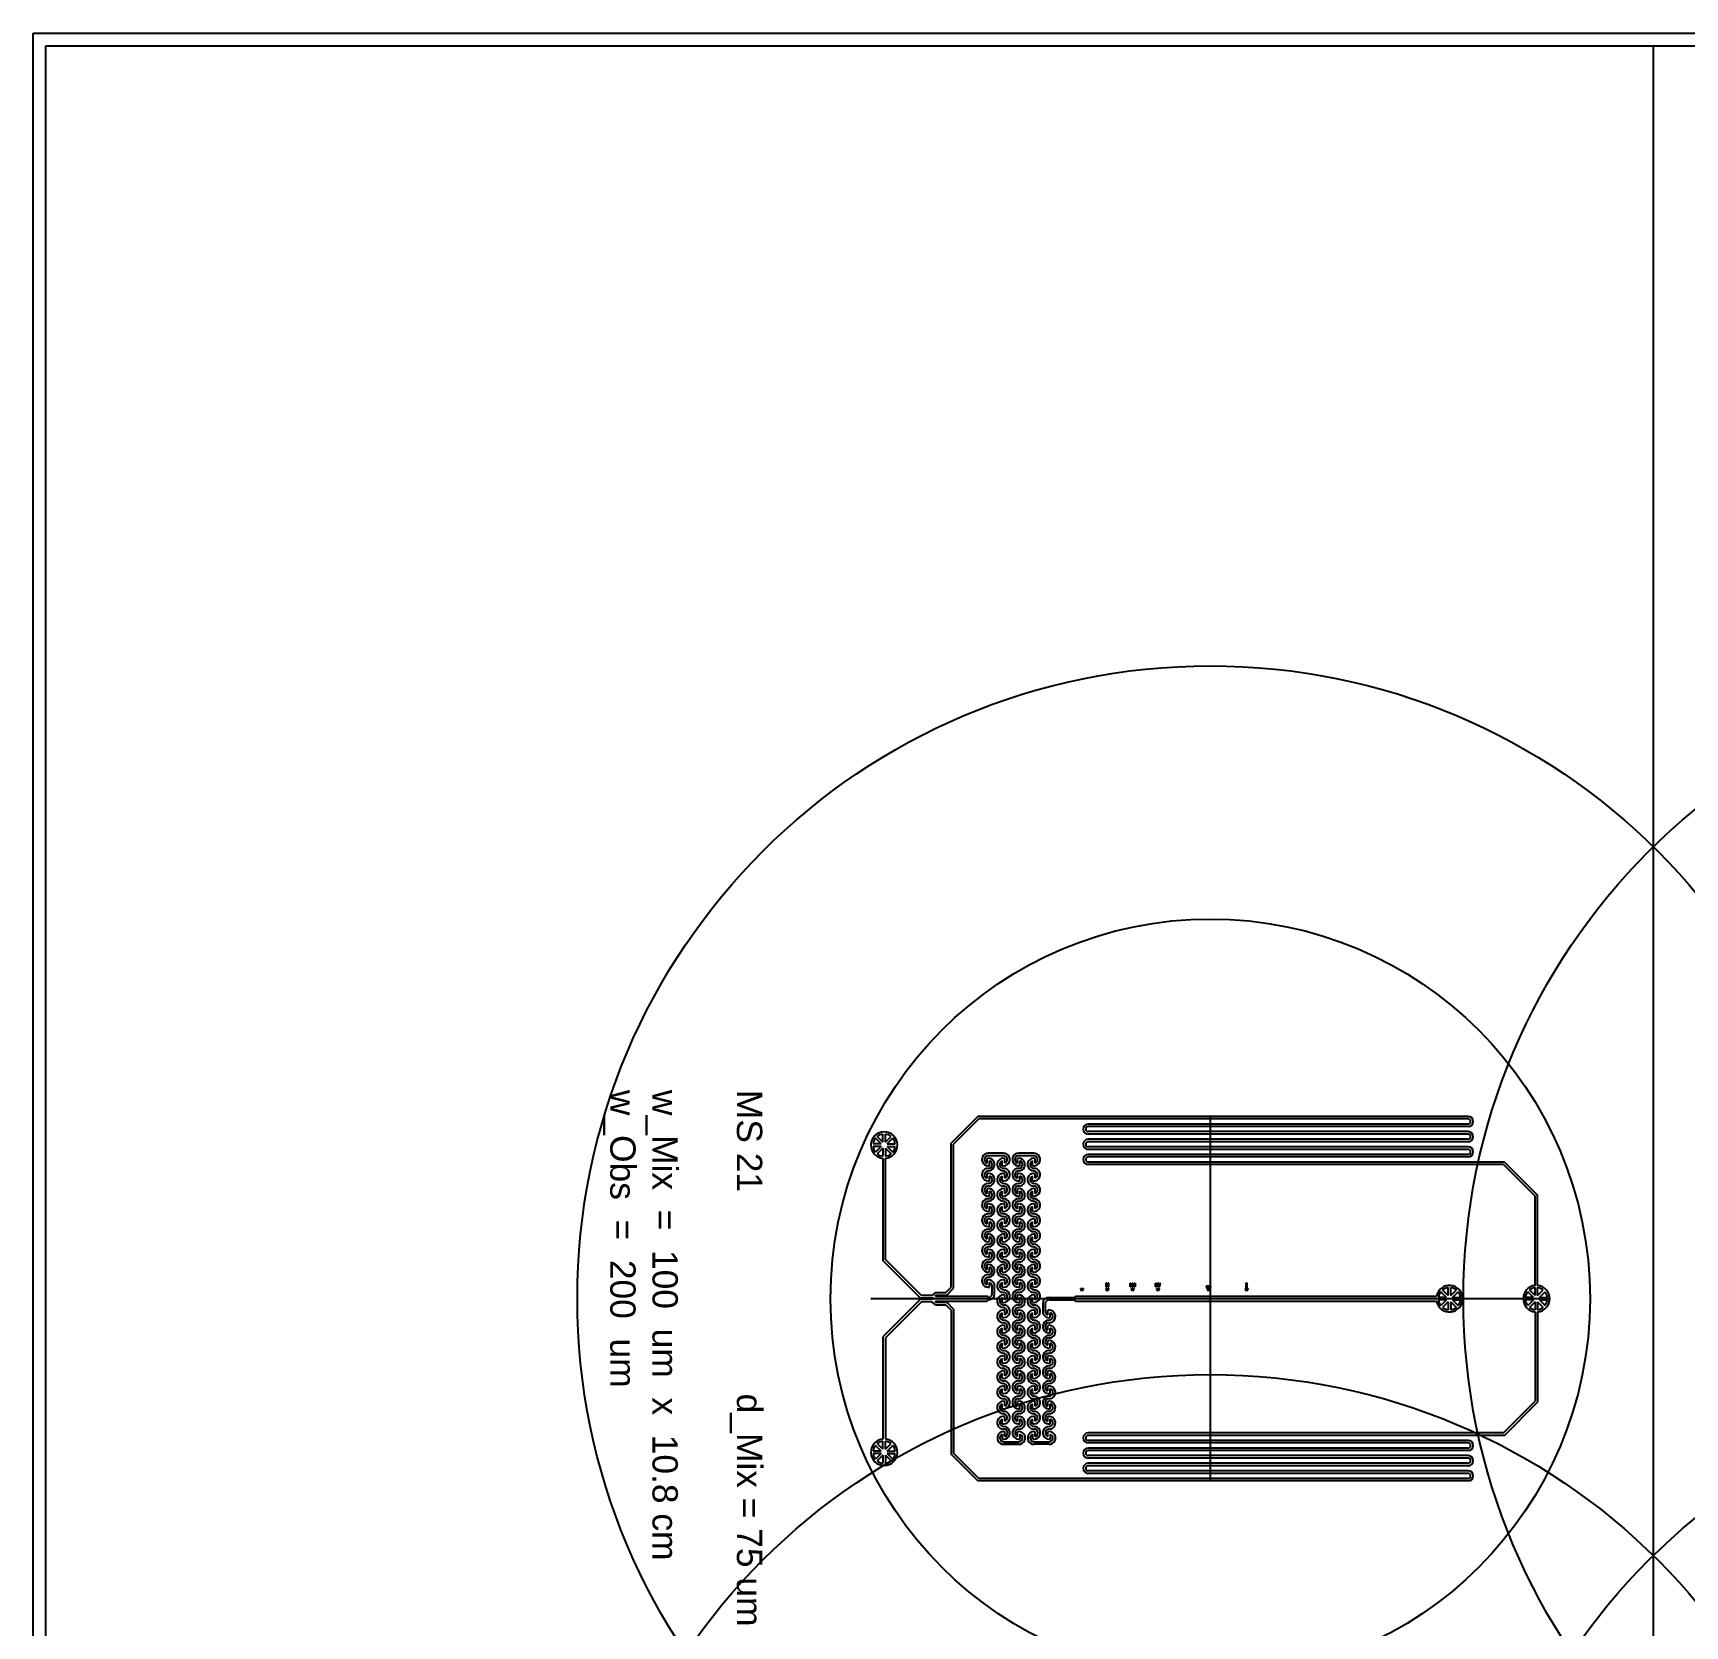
# Model space of a CAD drawing. Header units: millimetres. Extents: x 45556 to 173556, y 25313 to 153313.
# Drawn here: x 45556 to 110806, y 90384 to 153313 of the extents above; entities that cross this region are included whole.
import ezdxf

# ---------------------------------------------------------------- set-up
doc = ezdxf.new("R2010")
doc.units = ezdxf.units.MM
doc.layers.add('CLEAR', color=140, linetype='Continuous')
doc.layers.add('MASK', color=20, linetype='Continuous')
doc.styles.get("Standard").update_dxf_attribs({"font": 'arial.ttf'})

msp = doc.modelspace()

# ---------------------------------------------------------------- linework, layer by layer
for p, q in [((109556, 152813), (109556, 25813)), ((92056, 110513), (92056, 96113)), ((105463, 103313), (78650, 103313))]:
    msp.add_line(p, q)
for centre, radius in [((92056, 103313), 25000), ((127056, 103313), 25000), ((92056, 103313), 15000), ((92056, 75313), 25000), ((127056, 75313), 25000)]:
    msp.add_circle(centre, radius)
at = {"layer": 'CLEAR'}
for p, q in [((45556, 153313), (173556, 153313)), ((45556, 25313), (45556, 153313)), ((82879, 110513), (81820, 109455)), ((82920, 110413), (81920, 109413)), ((102241, 110513), (82879, 110513)), ((102241, 110413), (82920, 110413)), ((102241, 110213), (87238, 110213)), ((102241, 110113), (87238, 110113)), ((102241, 109913), (87238, 109913)), ((102241, 109813), (87238, 109813)), ((81820, 103767), (81820, 109455)), ((81920, 103726), (81920, 109413)), ((83888, 109063), (83288, 109063)), ((85088, 109063), (84488, 109063)), ((102241, 109613), (87238, 109613)), ((102241, 109513), (87238, 109513)), ((102241, 109313), (87238, 109313)), ((102241, 109213), (87238, 109213)), ((102241, 109013), (87238, 109013)), ((79125, 108857), (79125, 104816)), ((79225, 104857), (79225, 108857)), ((83238, 108672), (83238, 108858)), ((83238, 108672), (83238, 108858)), ((83888, 108963), (83288, 108963)), ((83338, 108568), (83338, 108755)), ((83338, 108568), (83338, 108755)), ((83838, 108568), (83838, 108755)), ((83838, 108568), (83838, 108755)), ((83938, 108672), (83938, 108858)), ((83938, 108672), (83938, 108858)), ((84438, 108672), (84438, 108858)), ((84438, 108672), (84438, 108858)), ((85088, 108963), (84488, 108963)), ((84538, 108568), (84538, 108755)), ((84538, 108568), (84538, 108755)), ((85038, 108568), (85038, 108755)), ((85038, 108568), (85038, 108755)), ((85138, 108672), (85138, 108858)), ((85138, 108672), (85138, 108858)), ((102241, 108913), (87238, 108913)), ((103679, 108713), (87238, 108713)), ((103638, 108613), (87238, 108613)), ((103638, 108613), (104888, 107363)), ((103679, 108713), (104988, 107405)), ((83238, 108072), (83238, 108258)), ((83238, 108072), (83238, 108258)), ((83338, 107968), (83338, 108155)), ((83338, 107968), (83338, 108155)), ((83838, 107968), (83838, 108155)), ((83838, 107968), (83838, 108155)), ((83938, 108072), (83938, 108258)), ((83938, 108072), (83938, 108258)), ((84438, 108072), (84438, 108258)), ((84438, 108072), (84438, 108258)), ((84538, 107968), (84538, 108155)), ((84538, 107968), (84538, 108155)), ((85038, 107968), (85038, 108155)), ((85038, 107968), (85038, 108155)), ((85138, 108072), (85138, 108258)), ((85138, 108072), (85138, 108258)), ((83238, 107472), (83238, 107658)), ((83238, 107472), (83238, 107658)), ((83238, 106872), (83238, 107058)), ((83238, 106872), (83238, 107058)), ((83338, 107368), (83338, 107555)), ((83338, 107368), (83338, 107555)), ((83838, 107368), (83838, 107555)), ((83838, 107368), (83838, 107555)), ((83938, 107472), (83938, 107658)), ((83938, 107472), (83938, 107658)), ((83938, 106872), (83938, 107058)), ((83938, 106872), (83938, 107058)), ((84438, 107472), (84438, 107658)), ((84438, 107472), (84438, 107658)), ((84438, 106872), (84438, 107058)), ((84438, 106872), (84438, 107058)), ((84538, 107368), (84538, 107555)), ((84538, 107368), (84538, 107555)), ((85038, 107368), (85038, 107555)), ((85038, 107368), (85038, 107555)), ((85138, 107472), (85138, 107658)), ((85138, 107472), (85138, 107658)), ((85138, 106872), (85138, 107058)), ((85138, 106872), (85138, 107058)), ((104888, 103836), (104888, 107363)), ((104888, 103836), (104888, 107363)), ((104988, 103836), (104988, 107405)), ((104988, 103836), (104988, 107405)), ((83238, 106272), (83238, 106458)), ((83238, 106272), (83238, 106458)), ((83338, 106768), (83338, 106955)), ((83338, 106768), (83338, 106955)), ((83838, 106768), (83838, 106955)), ((83838, 106768), (83838, 106955)), ((83938, 106272), (83938, 106458)), ((83938, 106272), (83938, 106458)), ((84438, 106272), (84438, 106458)), ((84438, 106272), (84438, 106458)), ((84538, 106768), (84538, 106955)), ((84538, 106768), (84538, 106955)), ((85038, 106768), (85038, 106955)), ((85038, 106768), (85038, 106955)), ((85138, 106272), (85138, 106458)), ((85138, 106272), (85138, 106458)), ((83238, 105672), (83238, 105858)), ((83238, 105672), (83238, 105858)), ((83338, 106168), (83338, 106355)), ((83338, 106168), (83338, 106355)), ((83338, 105568), (83338, 105755)), ((83338, 105568), (83338, 105755)), ((83838, 106168), (83838, 106355)), ((83838, 106168), (83838, 106355)), ((83838, 105568), (83838, 105755)), ((83838, 105568), (83838, 105755)), ((83938, 105672), (83938, 105858)), ((83938, 105672), (83938, 105858)), ((84438, 105672), (84438, 105858)), ((84438, 105672), (84438, 105858)), ((84538, 106168), (84538, 106355)), ((84538, 106168), (84538, 106355)), ((84538, 105568), (84538, 105755)), ((84538, 105568), (84538, 105755)), ((85038, 106168), (85038, 106355)), ((85038, 106168), (85038, 106355)), ((85038, 105568), (85038, 105755)), ((85038, 105568), (85038, 105755)), ((85138, 105672), (85138, 105858)), ((85138, 105672), (85138, 105858)), ((83238, 105072), (83238, 105258)), ((83238, 105072), (83238, 105258)), ((83338, 104968), (83338, 105155)), ((83338, 104968), (83338, 105155)), ((83838, 104968), (83838, 105155)), ((83838, 104968), (83838, 105155)), ((83938, 105072), (83938, 105258)), ((83938, 105072), (83938, 105258)), ((84438, 105072), (84438, 105258)), ((84438, 105072), (84438, 105258)), ((84538, 104968), (84538, 105155)), ((84538, 104968), (84538, 105155)), ((85038, 104968), (85038, 105155)), ((85038, 104968), (85038, 105155)), ((85138, 105072), (85138, 105258)), ((85138, 105072), (85138, 105258)), ((80608, 103333), (79125, 104816)), ((80649, 103433), (79225, 104857)), ((83238, 104472), (83238, 104658)), ((83238, 104472), (83238, 104658)), ((83338, 104368), (83338, 104555)), ((83338, 104368), (83338, 104555)), ((83838, 104368), (83838, 104555)), ((83838, 104368), (83838, 104555)), ((83938, 104472), (83938, 104658)), ((83938, 104472), (83938, 104658)), ((84438, 104472), (84438, 104658)), ((84438, 104472), (84438, 104658)), ((84538, 104368), (84538, 104555)), ((84538, 104368), (84538, 104555)), ((85038, 104368), (85038, 104555)), ((85038, 104368), (85038, 104555)), ((85138, 104472), (85138, 104658)), ((85138, 104472), (85138, 104658)), ((81606, 103553), (81820, 103767)), ((83238, 103872), (83238, 104058)), ((83238, 103872), (83238, 104058)), ((83338, 103768), (83338, 103955)), ((83338, 103768), (83338, 103955)), ((83438, 103513), (83438, 103813)), ((83538, 103513), (83538, 103813)), ((83838, 103768), (83838, 103955)), ((83838, 103768), (83838, 103955)), ((83938, 103872), (83938, 104058)), ((83938, 103872), (83938, 104058)), ((84438, 103872), (84438, 104058)), ((84438, 103872), (84438, 104058)), ((84538, 103768), (84538, 103955)), ((84538, 103768), (84538, 103955)), ((85038, 103768), (85038, 103955)), ((85038, 103768), (85038, 103955)), ((85138, 103872), (85138, 104058)), ((85138, 103872), (85138, 104058)), ((87968, 103929), (87928, 103929)), ((87928, 103929), (87928, 103779)), ((87928, 103779), (87968, 103779)), ((87968, 103779), (87968, 103929)), ((88048, 103929), (88008, 103929)), ((88008, 103929), (88008, 103779)), ((88008, 103779), (88048, 103779)), ((88048, 103779), (88048, 103929)), ((88888, 103779), (88888, 103929)), ((88888, 103929), (88928, 103929)), ((88928, 103779), (88888, 103779)), ((88928, 103929), (88928, 103779)), ((88968, 103779), (88968, 103929)), ((88968, 103929), (89008, 103929)), ((88968, 103779), (89008, 103779)), ((89008, 103929), (89008, 103779)), ((89048, 103779), (89048, 103929)), ((89048, 103929), (89088, 103929)), ((89088, 103779), (89048, 103779)), ((89088, 103929), (89088, 103779)), ((89888, 103779), (89888, 103929)), ((89888, 103929), (89928, 103929)), ((89928, 103779), (89888, 103779)), ((89928, 103929), (89928, 103779)), ((90009, 103929), (89968, 103929)), ((89968, 103929), (90008, 103779)), ((90008, 103779), (90048, 103779)), ((90009, 103929), (90028, 103859)), ((90028, 103859), (90046, 103929)), ((90046, 103929), (90088, 103929)), ((90048, 103779), (90088, 103929)), ((92078, 103809), (91898, 103809)), ((91898, 103809), (91898, 103759)), ((91898, 103759), (92078, 103759)), ((92078, 103759), (92078, 103809)), ((93515, 103922), (93465, 103922)), ((93465, 103922), (93465, 103742)), ((93515, 103742), (93515, 103922)), ((80608, 103293), (79125, 101810)), ((80649, 103193), (79225, 101769)), ((81123, 103333), (80608, 103333)), ((81123, 103293), (80608, 103293)), ((81055, 103433), (80649, 103433)), ((81055, 103193), (80649, 103193)), ((81198, 103553), (81055, 103433)), ((81198, 103073), (81055, 103193)), ((81123, 103293), (81123, 103333)), ((81198, 103553), (81606, 103553)), ((81198, 103453), (81648, 103453)), ((81198, 103413), (81198, 103453)), ((81198, 103413), (83238, 103413)), ((81198, 103213), (83238, 103213)), ((81198, 103173), (81198, 103213)), ((81198, 103173), (81648, 103173)), ((81648, 103453), (81920, 103726)), ((81648, 103173), (81920, 102900)), ((83288, 103363), (83238, 103413)), ((83288, 103263), (83238, 103213)), ((83838, 103168), (83838, 103355)), ((83838, 103168), (83838, 103355)), ((83938, 103272), (83938, 103458)), ((83938, 103272), (83938, 103458)), ((84438, 103272), (84438, 103458)), ((84438, 103272), (84438, 103458)), ((84538, 103168), (84538, 103355)), ((84538, 103168), (84538, 103355)), ((85038, 103168), (85038, 103355)), ((85038, 103168), (85038, 103355)), ((85138, 103272), (85138, 103458)), ((85138, 103272), (85138, 103458)), ((85438, 103113), (85438, 102813)), ((85538, 103113), (85538, 102813)), ((85688, 103363), (86688, 103363)), ((85688, 103263), (86688, 103263)), ((86688, 103363), (86738, 103413)), ((86688, 103263), (86738, 103213)), ((86738, 103413), (100993, 103413)), ((86738, 103213), (100993, 103213)), ((86988, 103613), (86928, 103717)), ((86928, 103717), (87048, 103717)), ((87048, 103717), (86988, 103613)), ((87988, 103613), (87928, 103717)), ((87928, 103717), (88048, 103717)), ((88048, 103717), (87988, 103613)), ((88988, 103613), (88928, 103717)), ((88928, 103717), (89048, 103717)), ((89048, 103717), (88988, 103613)), ((89988, 103613), (89928, 103717)), ((89928, 103717), (90048, 103717)), ((90048, 103717), (89988, 103613)), ((91988, 103613), (91928, 103717)), ((91928, 103717), (92048, 103717)), ((92048, 103717), (91988, 103613)), ((93490, 103613), (93430, 103717)), ((93430, 103717), (93550, 103717)), ((93465, 103742), (93515, 103742)), ((93550, 103717), (93490, 103613)), ((81198, 103073), (81606, 103073)), ((81606, 103073), (81820, 102859)), ((81820, 102859), (81820, 97172)), ((81920, 102900), (81920, 97213)), ((83838, 102568), (83838, 102755)), ((83838, 102568), (83838, 102755)), ((83938, 102672), (83938, 102858)), ((83938, 102672), (83938, 102858)), ((84438, 102672), (84438, 102858)), ((84438, 102672), (84438, 102858)), ((84538, 102568), (84538, 102755)), ((84538, 102568), (84538, 102755)), ((85038, 102568), (85038, 102755)), ((85038, 102568), (85038, 102755)), ((85138, 102672), (85138, 102858)), ((85138, 102672), (85138, 102858)), ((85638, 102672), (85638, 102858)), ((85638, 102672), (85638, 102858)), ((85738, 102568), (85738, 102755)), ((85738, 102568), (85738, 102755)), ((104888, 102791), (104888, 99263)), ((104988, 102791), (104988, 99222)), ((79125, 101810), (79125, 97769)), ((83838, 101968), (83838, 102155)), ((83838, 101968), (83838, 102155)), ((83938, 102072), (83938, 102258)), ((83938, 102072), (83938, 102258)), ((84438, 102072), (84438, 102258)), ((84438, 102072), (84438, 102258)), ((84538, 101968), (84538, 102155)), ((84538, 101968), (84538, 102155)), ((85038, 101968), (85038, 102155)), ((85038, 101968), (85038, 102155)), ((85138, 102072), (85138, 102258)), ((85138, 102072), (85138, 102258)), ((85638, 102072), (85638, 102258)), ((85638, 102072), (85638, 102258)), ((85738, 101968), (85738, 102155)), ((85738, 101968), (85738, 102155)), ((79225, 101769), (79225, 97769)), ((83838, 101368), (83838, 101555)), ((83838, 101368), (83838, 101555)), ((83938, 101472), (83938, 101658)), ((83938, 101472), (83938, 101658)), ((84438, 101472), (84438, 101658)), ((84438, 101472), (84438, 101658)), ((84538, 101368), (84538, 101555)), ((84538, 101368), (84538, 101555)), ((85038, 101368), (85038, 101555)), ((85038, 101368), (85038, 101555)), ((85138, 101472), (85138, 101658)), ((85138, 101472), (85138, 101658)), ((85638, 101472), (85638, 101658)), ((85638, 101472), (85638, 101658)), ((85738, 101368), (85738, 101555)), ((85738, 101368), (85738, 101555)), ((83838, 100768), (83838, 100955)), ((83838, 100768), (83838, 100955)), ((83938, 100872), (83938, 101058)), ((83938, 100872), (83938, 101058)), ((84438, 100872), (84438, 101058)), ((84438, 100872), (84438, 101058)), ((84538, 100768), (84538, 100955)), ((84538, 100768), (84538, 100955)), ((85038, 100768), (85038, 100955)), ((85038, 100768), (85038, 100955)), ((85138, 100872), (85138, 101058)), ((85138, 100872), (85138, 101058)), ((85638, 100872), (85638, 101058)), ((85638, 100872), (85638, 101058)), ((85738, 100768), (85738, 100955)), ((85738, 100768), (85738, 100955)), ((83838, 100168), (83838, 100355)), ((83838, 100168), (83838, 100355)), ((83938, 100272), (83938, 100458)), ((83938, 100272), (83938, 100458)), ((83938, 99672), (83938, 99858)), ((83938, 99672), (83938, 99858)), ((84438, 100272), (84438, 100458)), ((84438, 100272), (84438, 100458)), ((84438, 99672), (84438, 99858)), ((84438, 99672), (84438, 99858)), ((84538, 100168), (84538, 100355)), ((84538, 100168), (84538, 100355)), ((85038, 100168), (85038, 100355)), ((85038, 100168), (85038, 100355)), ((85138, 100272), (85138, 100458)), ((85138, 100272), (85138, 100458)), ((85138, 99672), (85138, 99858)), ((85138, 99672), (85138, 99858)), ((85638, 100272), (85638, 100458)), ((85638, 100272), (85638, 100458)), ((85638, 99672), (85638, 99858)), ((85638, 99672), (85638, 99858)), ((85738, 100168), (85738, 100355)), ((85738, 100168), (85738, 100355)), ((83838, 99568), (83838, 99755)), ((83838, 99568), (83838, 99755)), ((83938, 99072), (83938, 99258)), ((83938, 99072), (83938, 99258)), ((84438, 99072), (84438, 99258)), ((84438, 99072), (84438, 99258)), ((84538, 99568), (84538, 99755)), ((84538, 99568), (84538, 99755)), ((85038, 99568), (85038, 99755)), ((85038, 99568), (85038, 99755)), ((85138, 99072), (85138, 99258)), ((85138, 99072), (85138, 99258)), ((85638, 99072), (85638, 99258)), ((85638, 99072), (85638, 99258)), ((85738, 99568), (85738, 99755)), ((85738, 99568), (85738, 99755)), ((103638, 98013), (104888, 99263)), ((103679, 97913), (104988, 99222)), ((83838, 98968), (83838, 99155)), ((83838, 98968), (83838, 99155)), ((83838, 98368), (83838, 98555)), ((83838, 98368), (83838, 98555)), ((83938, 98472), (83938, 98658)), ((83938, 98472), (83938, 98658)), ((84438, 98472), (84438, 98658)), ((84438, 98472), (84438, 98658)), ((84538, 98968), (84538, 99155)), ((84538, 98968), (84538, 99155)), ((84538, 98368), (84538, 98555)), ((84538, 98368), (84538, 98555)), ((85038, 98968), (85038, 99155)), ((85038, 98968), (85038, 99155)), ((85038, 98368), (85038, 98555)), ((85038, 98368), (85038, 98555)), ((85138, 98472), (85138, 98658)), ((85138, 98472), (85138, 98658)), ((85638, 98472), (85638, 98658)), ((85638, 98472), (85638, 98658)), ((85738, 98968), (85738, 99155)), ((85738, 98968), (85738, 99155)), ((85738, 98368), (85738, 98555)), ((85738, 98368), (85738, 98555)), ((83844, 97768), (83844, 97955)), ((83844, 97768), (83844, 97955)), ((83944, 97872), (83944, 98058)), ((83944, 97872), (83944, 98058)), ((84444, 97872), (84444, 98058)), ((84444, 97872), (84444, 98058)), ((84544, 97768), (84544, 97955)), ((84544, 97768), (84544, 97955)), ((85044, 97768), (85044, 97955)), ((85044, 97768), (85044, 97955)), ((85144, 97872), (85144, 98058)), ((85144, 97872), (85144, 98058)), ((85644, 97872), (85644, 98058)), ((85644, 97872), (85644, 98058)), ((85744, 97768), (85744, 97955)), ((85744, 97768), (85744, 97955)), ((103638, 98013), (87238, 98013)), ((103679, 97913), (87238, 97913)), ((83894, 97663), (84494, 97663)), ((83894, 97563), (84494, 97563)), ((84494, 97563), (83894, 97563)), ((85094, 97663), (85694, 97663)), ((85694, 97563), (85094, 97563)), ((102241, 97713), (87238, 97713)), ((102241, 97613), (87238, 97613)), ((102241, 97413), (87238, 97413)), ((102241, 97313), (87238, 97313)), ((82879, 96113), (81820, 97172)), ((82920, 96213), (81920, 97213)), ((102241, 97113), (87238, 97113)), ((102241, 97013), (87238, 97013)), ((102241, 96813), (87238, 96813)), ((102241, 96713), (87238, 96713)), ((102241, 96113), (82879, 96113)), ((102241, 96213), (82920, 96213)), ((102241, 96513), (87238, 96513)), ((102241, 96413), (87238, 96413))]:
    msp.add_line(p, q, dxfattribs=at)
for centre, radius, start, end in [((102241, 110313), 200, 270, 90), ((102241, 110313), 100, 270, 90), ((79175, 109380), 525, 275.46502, 264.53498), ((87238, 110013), 200, 90, 270), ((87238, 110013), 100, 90, 270), ((102241, 109713), 200, 270, 90), ((102241, 109713), 100, 270, 90), ((83288, 108813), 250, 90, 281.53696), ((83888, 108813), 250, 258.46304, 90), ((84488, 108813), 250, 90, 281.53696), ((85088, 108813), 250, 258.46304, 90), ((87238, 109413), 200, 90, 270), ((87238, 108813), 200, 90, 270), ((87238, 109413), 100, 90, 270), ((102241, 109113), 200, 270, 90), ((102241, 109113), 100, 270, 90), ((83288, 108213), 250, 90, 281.53696), ((83288, 108813), 150, 90, 250.52878), ((83288, 108213), 150, 90, 250.52878), ((83288, 108613), 250, 270, 101.53696), ((83288, 108613), 150, 270, 70.52878), ((83888, 108613), 250, 78.46304, 270), ((83888, 108613), 150, 109.47122, 270), ((83888, 108213), 250, 258.46304, 90), ((83888, 108813), 150, 289.47122, 90), ((83888, 108213), 150, 289.47122, 90), ((84488, 108213), 250, 90, 281.53696), ((84488, 108813), 150, 90, 250.52878), ((84488, 108213), 150, 90, 250.52878), ((84488, 108613), 250, 270, 101.53696), ((84488, 108613), 150, 270, 70.52878), ((85088, 108613), 250, 78.46304, 270), ((85088, 108613), 150, 109.47122, 270), ((85088, 108213), 250, 258.46304, 90), ((85088, 108813), 150, 289.47122, 90), ((85088, 108213), 150, 289.47122, 90), ((87238, 108813), 100, 90, 270), ((83288, 107613), 250, 90, 281.53696), ((83288, 107613), 150, 90, 250.52878), ((83288, 108013), 250, 270, 101.53696), ((83288, 107413), 250, 270, 101.53696), ((83288, 108013), 150, 270, 70.52878), ((83888, 108013), 250, 78.46304, 270), ((83888, 107413), 250, 78.46304, 270), ((83888, 108013), 150, 109.47122, 270), ((83888, 107613), 250, 258.46304, 90), ((83888, 107613), 150, 289.47122, 90), ((84488, 107613), 250, 90, 281.53696), ((84488, 107613), 150, 90, 250.52878), ((84488, 108013), 250, 270, 101.53696), ((84488, 107413), 250, 270, 101.53696), ((84488, 108013), 150, 270, 70.52878), ((85088, 108013), 250, 78.46304, 270), ((85088, 107413), 250, 78.46304, 270), ((85088, 108013), 150, 109.47122, 270), ((85088, 107613), 250, 258.46304, 90), ((85088, 107613), 150, 289.47122, 90), ((83288, 107013), 250, 90, 281.53696), ((83288, 107013), 150, 90, 250.52878), ((83288, 106813), 250, 270, 101.53696), ((83288, 107413), 150, 270, 70.52878), ((83888, 106813), 250, 78.46304, 270), ((83888, 107413), 150, 109.47122, 270), ((83888, 107013), 250, 258.46304, 90), ((83888, 107013), 150, 289.47122, 90), ((84488, 107013), 250, 90, 281.53696), ((84488, 107013), 150, 90, 250.52878), ((84488, 106813), 250, 270, 101.53696), ((84488, 107413), 150, 270, 70.52878), ((85088, 106813), 250, 78.46304, 270), ((85088, 107413), 150, 109.47122, 270), ((85088, 107013), 250, 258.46304, 90), ((85088, 107013), 150, 289.47122, 90), ((83288, 106413), 250, 90, 281.53696), ((83288, 106413), 150, 90, 250.52878), ((83288, 106213), 250, 270, 101.53696), ((83288, 106813), 150, 270, 70.52878), ((83888, 106213), 250, 78.46304, 270), ((83888, 106813), 150, 109.47122, 270), ((83888, 106413), 250, 258.46304, 90), ((83888, 106413), 150, 289.47122, 90), ((84488, 106413), 250, 90, 281.53696), ((84488, 106413), 150, 90, 250.52878), ((84488, 106213), 250, 270, 101.53696), ((84488, 106813), 150, 270, 70.52878), ((85088, 106213), 250, 78.46304, 270), ((85088, 106813), 150, 109.47122, 270), ((85088, 106413), 250, 258.46304, 90), ((85088, 106413), 150, 289.47122, 90), ((83288, 105813), 250, 90, 281.53696), ((83288, 105813), 150, 90, 250.52878), ((83288, 105613), 250, 270, 101.53696), ((83288, 106213), 150, 270, 70.52878), ((83288, 105613), 150, 270, 70.52878), ((83888, 105613), 250, 78.46304, 270), ((83888, 106213), 150, 109.47122, 270), ((83888, 105613), 150, 109.47122, 270), ((83888, 105813), 250, 258.46304, 90), ((83888, 105813), 150, 289.47122, 90), ((84488, 105813), 250, 90, 281.53696), ((84488, 105813), 150, 90, 250.52878), ((84488, 105613), 250, 270, 101.53696), ((84488, 106213), 150, 270, 70.52878), ((84488, 105613), 150, 270, 70.52878), ((85088, 105613), 250, 78.46304, 270), ((85088, 106213), 150, 109.47122, 270), ((85088, 105613), 150, 109.47122, 270), ((85088, 105813), 250, 258.46304, 90), ((85088, 105813), 150, 289.47122, 90), ((83288, 105213), 250, 90, 281.53696), ((83288, 105213), 150, 90, 250.52878), ((83288, 105013), 250, 270, 101.53696), ((83288, 105013), 150, 270, 70.52878), ((83888, 105013), 250, 78.46304, 270), ((83888, 105013), 150, 109.47122, 270), ((83888, 105213), 250, 258.46304, 90), ((83888, 105213), 150, 289.47122, 90), ((84488, 105213), 250, 90, 281.53696), ((84488, 105213), 150, 90, 250.52878), ((84488, 105013), 250, 270, 101.53696), ((84488, 105013), 150, 270, 70.52878), ((85088, 105013), 250, 78.46304, 270), ((85088, 105013), 150, 109.47122, 270), ((85088, 105213), 250, 258.46304, 90), ((85088, 105213), 150, 289.47122, 90), ((83288, 104613), 250, 90, 281.53696), ((83288, 104613), 150, 90, 250.52878), ((83288, 104413), 250, 270, 101.53696), ((83288, 104413), 150, 270, 70.52878), ((83888, 104413), 250, 78.46304, 270), ((83888, 104413), 150, 109.47122, 270), ((83888, 104613), 250, 258.46304, 90), ((83888, 104613), 150, 289.47122, 90), ((84488, 104613), 250, 90, 281.53696), ((84488, 104613), 150, 90, 250.52878), ((84488, 104413), 250, 270, 101.53696), ((84488, 104413), 150, 270, 70.52878), ((85088, 104413), 250, 78.46304, 270), ((85088, 104413), 150, 109.47122, 270), ((85088, 104613), 250, 258.46304, 90), ((85088, 104613), 150, 289.47122, 90), ((83288, 104013), 250, 90, 281.53696), ((83288, 104013), 150, 90, 250.52878), ((83288, 103813), 250, 0, 101.53696), ((83288, 103813), 150, 0, 70.52878), ((83888, 103813), 250, 78.46304, 270), ((83888, 103813), 150, 109.47122, 270), ((83888, 104013), 250, 258.46304, 90), ((83888, 104013), 150, 289.47122, 90), ((84488, 104013), 250, 90, 281.53696), ((84488, 104013), 150, 90, 250.52878), ((84488, 103813), 250, 270, 101.53696), ((84488, 103813), 150, 270, 70.52878), ((85088, 103813), 250, 78.46304, 270), ((85088, 103813), 150, 109.47122, 270), ((85088, 104013), 250, 258.46304, 90), ((85088, 104013), 150, 289.47122, 90), ((101508, 103313), 525, 190.98058, 169.01942), ((104938, 103313), 525, 95.46502, 264.53498), ((104938, 103313), 525, 275.46502, 84.53498), ((83288, 103513), 250, 270, 0), ((83288, 103513), 150, 270, 0), ((83888, 103213), 250, 78.46304, 270), ((83888, 103213), 150, 109.47122, 270), ((83888, 103413), 250, 258.46304, 90), ((83888, 103413), 150, 289.47122, 90), ((84488, 103413), 250, 90, 281.53696), ((84488, 103413), 150, 90, 250.52878), ((84488, 103213), 250, 270, 101.53696), ((84488, 103213), 150, 270, 70.52878), ((85088, 103213), 250, 78.46304, 270), ((85088, 103213), 150, 109.47122, 270), ((85088, 103413), 250, 258.46304, 90), ((85088, 103413), 150, 289.47122, 90), ((85688, 103113), 250, 90, 180), ((85688, 103113), 150, 90, 180), ((83888, 102613), 250, 78.46304, 270), ((83888, 102613), 150, 109.47122, 270), ((83888, 102813), 250, 258.46304, 90), ((83888, 102213), 250, 258.46304, 90), ((83888, 102813), 150, 289.47122, 90), ((84488, 102813), 250, 90, 281.53696), ((84488, 102213), 250, 90, 281.53696), ((84488, 102813), 150, 90, 250.52878), ((84488, 102613), 250, 270, 101.53696), ((84488, 102613), 150, 270, 70.52878), ((85088, 102613), 250, 78.46304, 270), ((85088, 102613), 150, 109.47122, 270), ((85088, 102813), 250, 258.46304, 90), ((85088, 102213), 250, 258.46304, 90), ((85088, 102813), 150, 289.47122, 90), ((85688, 102813), 250, 180, 281.53696), ((85688, 102213), 250, 90, 281.53696), ((85688, 102813), 150, 180, 250.52878), ((85688, 102613), 250, 270, 101.53696), ((85688, 102613), 150, 270, 70.52878), ((83888, 102013), 250, 78.46304, 270), ((83888, 102013), 150, 109.47122, 270), ((83888, 101613), 250, 258.46304, 90), ((83888, 102213), 150, 289.47122, 90), ((84488, 101613), 250, 90, 281.53696), ((84488, 102213), 150, 90, 250.52878), ((84488, 102013), 250, 270, 101.53696), ((84488, 102013), 150, 270, 70.52878), ((85088, 102013), 250, 78.46304, 270), ((85088, 102013), 150, 109.47122, 270), ((85088, 101613), 250, 258.46304, 90), ((85088, 102213), 150, 289.47122, 90), ((85688, 101613), 250, 90, 281.53696), ((85688, 102213), 150, 90, 250.52878), ((85688, 102013), 250, 270, 101.53696), ((85688, 102013), 150, 270, 70.52878), ((83888, 101413), 250, 78.46304, 270), ((83888, 101413), 150, 109.47122, 270), ((83888, 101013), 250, 258.46304, 90), ((83888, 101613), 150, 289.47122, 90), ((83888, 101013), 150, 289.47122, 90), ((84488, 101013), 250, 90, 281.53696), ((84488, 101613), 150, 90, 250.52878), ((84488, 101013), 150, 90, 250.52878), ((84488, 101413), 250, 270, 101.53696), ((84488, 101413), 150, 270, 70.52878), ((85088, 101413), 250, 78.46304, 270), ((85088, 101413), 150, 109.47122, 270), ((85088, 101013), 250, 258.46304, 90), ((85088, 101613), 150, 289.47122, 90), ((85088, 101013), 150, 289.47122, 90), ((85688, 101013), 250, 90, 281.53696), ((85688, 101613), 150, 90, 250.52878), ((85688, 101013), 150, 90, 250.52878), ((85688, 101413), 250, 270, 101.53696), ((85688, 101413), 150, 270, 70.52878), ((83888, 100813), 250, 78.46304, 270), ((83888, 100813), 150, 109.47122, 270), ((83888, 100413), 250, 258.46304, 90), ((83888, 100413), 150, 289.47122, 90), ((84488, 100413), 250, 90, 281.53696), ((84488, 100413), 150, 90, 250.52878), ((84488, 100813), 250, 270, 101.53696), ((84488, 100813), 150, 270, 70.52878), ((85088, 100813), 250, 78.46304, 270), ((85088, 100813), 150, 109.47122, 270), ((85088, 100413), 250, 258.46304, 90), ((85088, 100413), 150, 289.47122, 90), ((85688, 100413), 250, 90, 281.53696), ((85688, 100413), 150, 90, 250.52878), ((85688, 100813), 250, 270, 101.53696), ((85688, 100813), 150, 270, 70.52878), ((83888, 100213), 250, 78.46304, 270), ((83888, 99613), 250, 78.46304, 270), ((83888, 100213), 150, 109.47122, 270), ((83888, 99813), 250, 258.46304, 90), ((83888, 99813), 150, 289.47122, 90), ((84488, 99813), 250, 90, 281.53696), ((84488, 99813), 150, 90, 250.52878), ((84488, 100213), 250, 270, 101.53696), ((84488, 99613), 250, 270, 101.53696), ((84488, 100213), 150, 270, 70.52878), ((85088, 100213), 250, 78.46304, 270), ((85088, 99613), 250, 78.46304, 270), ((85088, 100213), 150, 109.47122, 270), ((85088, 99813), 250, 258.46304, 90), ((85088, 99813), 150, 289.47122, 90), ((85688, 99813), 250, 90, 281.53696), ((85688, 99813), 150, 90, 250.52878), ((85688, 100213), 250, 270, 101.53696), ((85688, 99613), 250, 270, 101.53696), ((85688, 100213), 150, 270, 70.52878), ((83888, 99013), 250, 78.46304, 270), ((83888, 99613), 150, 109.47122, 270), ((83888, 99213), 250, 258.46304, 90), ((83888, 99213), 150, 289.47122, 90), ((84488, 99213), 250, 90, 281.53696), ((84488, 99213), 150, 90, 250.52878), ((84488, 99013), 250, 270, 101.53696), ((84488, 99613), 150, 270, 70.52878), ((85088, 99013), 250, 78.46304, 270), ((85088, 99613), 150, 109.47122, 270), ((85088, 99213), 250, 258.46304, 90), ((85088, 99213), 150, 289.47122, 90), ((85688, 99213), 250, 90, 281.53696), ((85688, 99213), 150, 90, 250.52878), ((85688, 99013), 250, 270, 101.53696), ((85688, 99613), 150, 270, 70.52878), ((83888, 98413), 250, 78.46304, 270), ((83888, 99013), 150, 109.47122, 270), ((83888, 98413), 150, 109.47122, 270), ((83888, 98613), 250, 258.46304, 90), ((83888, 98613), 150, 289.47122, 90), ((84488, 98613), 250, 90, 281.53696), ((84488, 98613), 150, 90, 250.52878), ((84488, 98413), 250, 270, 101.53696), ((84488, 99013), 150, 270, 70.52878), ((84488, 98413), 150, 270, 70.52878), ((85088, 98413), 250, 78.46304, 270), ((85088, 99013), 150, 109.47122, 270), ((85088, 98413), 150, 109.47122, 270), ((85088, 98613), 250, 258.46304, 90), ((85088, 98613), 150, 289.47122, 90), ((85688, 98613), 250, 90, 281.53696), ((85688, 98613), 150, 90, 250.52878), ((85688, 98413), 250, 270, 101.53696), ((85688, 99013), 150, 270, 70.52878), ((85688, 98413), 150, 270, 70.52878), ((83894, 97813), 250, 78.46304, 270), ((83894, 97813), 150, 109.47122, 270), ((83894, 98013), 250, 258.46304, 90), ((83894, 98013), 150, 289.47122, 90), ((84494, 98013), 250, 90, 281.53696), ((84494, 98013), 150, 90, 250.52878), ((84494, 97813), 250, 270, 101.53696), ((84494, 97813), 150, 270, 70.52878), ((85094, 97813), 250, 78.46304, 270), ((85094, 97813), 150, 109.47122, 270), ((85094, 98013), 250, 258.46304, 90), ((85094, 98013), 150, 289.47122, 90), ((85694, 98013), 250, 90, 281.53696), ((85694, 98013), 150, 90, 250.52878), ((85694, 97813), 250, 270, 101.53696), ((85694, 97813), 150, 270, 70.52878), ((87238, 97813), 200, 90, 270), ((87238, 97813), 100, 90, 270), ((79175, 97246), 525, 95.46502, 84.53498), ((87238, 97213), 200, 90, 270), ((87238, 97213), 100, 90, 270), ((102241, 97513), 200, 270, 90), ((102241, 97513), 100, 270, 90), ((87238, 96613), 200, 90, 270), ((87238, 96613), 100, 90, 270), ((102241, 96913), 200, 270, 90), ((102241, 96913), 100, 270, 90), ((102241, 96313), 200, 270, 90), ((102241, 96313), 100, 270, 90)]:
    msp.add_arc(centre, radius, start, end, dxfattribs=at)
at = {"layer": 'MASK'}
for p, q in [((46056, 152813), (173056, 152813)), ((46056, 25813), (46056, 152813)), ((79054, 109430), (78831, 109653)), ((79125, 109501), (78901, 109724)), ((79125, 109501), (79125, 109816)), ((79225, 109501), (79225, 109816)), ((79225, 109501), (79448, 109724)), ((79295, 109430), (79519, 109653)), ((79054, 109430), (78738, 109430)), ((79054, 109330), (78738, 109330)), ((79054, 109330), (78831, 109107)), ((79125, 109260), (78901, 109036)), ((79125, 109260), (79125, 108944)), ((79225, 109260), (79448, 109036)), ((79225, 109260), (79225, 108944)), ((79295, 109430), (79611, 109430)), ((79295, 109330), (79519, 109107)), ((79295, 109330), (79611, 109330)), ((101458, 103434), (101458, 103750)), ((101558, 103434), (101558, 103750)), ((104888, 103434), (104888, 103750)), ((104987, 103434), (104987, 103750)), ((101387, 103363), (101072, 103363)), ((101387, 103263), (101072, 103263)), ((101387, 103363), (101164, 103587)), ((101387, 103263), (101164, 103040)), ((101458, 103434), (101235, 103657)), ((101458, 103193), (101235, 102969)), ((101458, 103193), (101458, 102877)), ((101558, 103434), (101781, 103657)), ((101558, 103193), (101781, 102969)), ((101558, 103193), (101558, 102877)), ((101628, 103363), (101852, 103587)), ((101628, 103363), (101944, 103363)), ((101628, 103263), (101852, 103040)), ((101628, 103263), (101944, 103263)), ((104817, 103363), (104501, 103363)), ((104817, 103263), (104501, 103263)), ((104817, 103363), (104594, 103587)), ((104817, 103263), (104594, 103040)), ((104888, 103434), (104664, 103657)), ((104888, 103193), (104664, 102969)), ((104888, 103193), (104888, 102877)), ((104987, 103434), (105211, 103657)), ((104987, 103193), (105211, 102969)), ((104987, 103193), (104987, 102877)), ((105058, 103363), (105281, 103587)), ((105058, 103363), (105374, 103363)), ((105058, 103263), (105281, 103040)), ((105058, 103263), (105374, 103263)), ((79054, 97296), (78738, 97296)), ((79054, 97296), (78831, 97520)), ((79125, 97367), (78901, 97590)), ((79125, 97367), (79125, 97683)), ((79225, 97367), (79225, 97683)), ((79225, 97367), (79448, 97590)), ((79295, 97296), (79519, 97520)), ((79295, 97296), (79611, 97296)), ((79054, 97196), (78738, 97196)), ((79054, 97196), (78831, 96973)), ((79125, 97126), (78901, 96903)), ((79125, 97126), (79125, 96810)), ((79225, 97126), (79448, 96903)), ((79225, 97126), (79225, 96810)), ((79295, 97196), (79519, 96973)), ((79295, 97196), (79611, 97196))]:
    msp.add_line(p, q, dxfattribs=at)
for centre, start, end in [((79175, 109380), 141.52417, 173.47583), ((79175, 109380), 96.52417, 128.47583), ((79175, 109380), 51.52417, 83.47583), ((79175, 109380), 6.52417, 38.47583), ((79175, 109380), 186.52417, 218.47583), ((79175, 109380), 231.52417, 263.47583), ((79175, 109380), 276.52417, 308.47583), ((79175, 109380), 321.52417, 353.47583), ((101508, 103313), 96.52417, 128.47583), ((101508, 103313), 51.52417, 83.47583), ((104938, 103313), 96.52417, 128.47583), ((104938, 103313), 51.52417, 83.47583), ((101508, 103313), 141.52417, 173.47583), ((101508, 103313), 186.52417, 218.47583), ((101508, 103313), 6.52417, 38.47583), ((101508, 103313), 321.52417, 353.47583), ((104938, 103313), 141.52417, 173.47583), ((104938, 103313), 186.52417, 218.47583), ((104938, 103313), 6.52417, 38.47583), ((104938, 103313), 321.52417, 353.47583), ((101508, 103313), 231.52417, 263.47583), ((101508, 103313), 276.52417, 308.47583), ((104938, 103313), 231.52417, 263.47583), ((104938, 103313), 276.52417, 308.47583), ((79175, 97246), 141.52417, 173.47583), ((79175, 97246), 96.52417, 128.47583), ((79175, 97246), 51.52417, 83.47583), ((79175, 97246), 6.52417, 38.47583), ((79175, 97246), 186.52417, 218.47583), ((79175, 97246), 231.52417, 263.47583), ((79175, 97246), 276.52417, 308.47583), ((79175, 97246), 321.52417, 353.47583)]:
    msp.add_arc(centre, 439, start, end, dxfattribs=at)

# ---------------------------------------------------------------- texts
at = {"layer": 'CLEAR', "insert": (74358, 111563), "char_height": 1000, "attachment_point": 1, "rotation": 270}
msp.add_mtext_dynamic_manual_height_columns('MS 21^I^Id_Mix = 75 um\\P\\Pw_Mix  =  100  um  x  10.8 cm\\Pw_Obs  =  200  um', width=21316.86, gutter_width=12.5, heights=[6747], dxfattribs=at)

doc.saveas('drawing.dxf')
